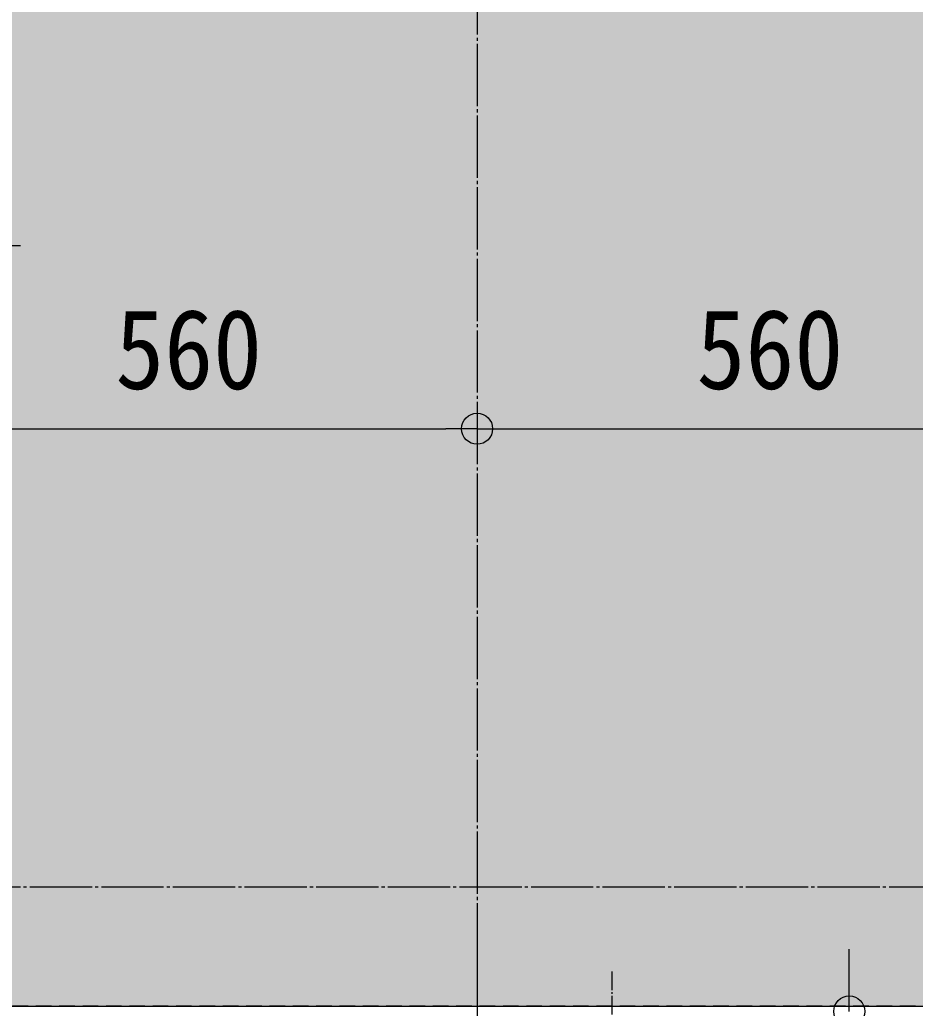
# Model space of a CAD drawing. Units: millimetres at full size, sheet at 1:30. Extents: x -17796 to 21385, y -23279 to 7734.
# Drawn here: x -9580 to -8718, y -5134 to -4182 of the extents above; entities that cross this region are included whole.
import ezdxf
from ezdxf.enums import TextEntityAlignment as Align

# ---------------------------------------------------------------- set-up
doc = ezdxf.new("R2010")
doc.units = ezdxf.units.MM
doc.header["$LTSCALE"] = 30
for name, pattern in [('USER4', [0.78, 0.6, -0.06, 0.06, -0.06]), ('USER7', [0.2, 0.1, -0.1]), ('USER8', [0.75, 0.5, -0.25]), ('USER9', [2.3, 2, -0.1, 0.1, -0.1])]:
    doc.linetypes.add(name, pattern=pattern)
for name, color, linetype, lineweight in [('0-1_(W)電灯', 253, 'Continuous', 18), ('0-E_遮音材', 254, 'Continuous', 18), ('1-0_掃き出しﾏｰｸ', 253, 'USER7', 18), ('1-C_鋼製建具', 253, 'USER8', 18), ('1-F_衛生陶器・住設', 2, 'USER9', 18), ('3-3_文字・断面記号・', 4, 'Continuous', 9), ('3-B_仕上線（タイル・', 7, 'Continuous', 18)]:
    doc.layers.add(name, color=color, linetype=linetype, lineweight=lineweight)
doc.styles.add('ＭＳ ゴシック', font='')
doc.styles.get('ＭＳ ゴシック').set_extended_font_data('MS Gothic')

msp = doc.modelspace()

# ---------------------------------------------------------------- linework, layer by layer
at = {"layer": '0-1_(W)電灯', "color": 171}
msp.add_line((-9609.72, -4399.53), (-9579.72, -4399.53), dxfattribs=at)
at = {"layer": '0-1_(W)電灯', "color": 6}
msp.add_line((-9139.72, -5037.58), (-9139.72, -5330.62), dxfattribs=at)
msp.add_line((-9139.72, -5037.58), (-9139.72, -5330.62), dxfattribs=at)
at = {"layer": '0-E_遮音材'}
for points in [[(-8639.72, -4967.58), (-9639.72, -4117.58), (-8639.72, -4117.58)], [(-8639.72, -4967.58), (-9639.72, -4967.58), (-9639.72, -4117.58)], [(-9684.72, -5062.58), (-8639.72, -4967.58), (-8594.72, -5062.58)], [(-9639.72, -4967.58), (-8639.72, -4967.58), (-9684.72, -5062.58)], [(-9709.72, -5132.58), (-8594.72, -5062.58), (-8569.72, -5132.58)], [(-9684.72, -5062.58), (-8594.72, -5062.58), (-9709.72, -5132.58)]]:
    msp.add_solid(points, dxfattribs=at)
at = {"layer": '1-0_掃き出しﾏｰｸ', "color": 7, "linetype": 'Continuous'}
msp.add_lwpolyline([(-9639.72, -4967.58), (-9684.72, -4967.58), (-9684.72, -5062.58), (-9724.72, -5072.58), (-9724.72, -5117.58), (-9709.72, -5132.58), (-8569.72, -5132.58), (-8554.72, -5117.58), (-8554.72, -5072.58), (-8594.72, -5062.58), (-8594.72, -4967.58), (-8639.72, -4967.58), (-8639.72, -4117.58), (-9639.72, -4117.58)], close=True, dxfattribs=at)
at = {"layer": '1-C_鋼製建具'}
for p, q in [((-16539.72, -5132.58), (-7839.72, -5132.58)), ((-7839.72, -5132.58), (-16539.72, -5132.58))]:
    msp.add_line(p, q, dxfattribs=at)
at = {"layer": '1-F_衛生陶器・住設'}
for p, q in [((-9139.72, 7041.73), (-9139.72, -7887.16)), ((-16539.72, -5017.58), (-7839.72, -5017.58))]:
    msp.add_line(p, q, dxfattribs=at)
at = {"layer": '3-3_文字・断面記号・', "color": 191, "lineweight": 18}
msp.add_line((-8781.07, -5107.58), (-8781.07, -5077.58), dxfattribs=at)
at = {"layer": '3-3_文字・断面記号・', "color": 143, "linetype": 'USER4', "lineweight": 18}
msp.add_line((-9009.72, -5099.07), (-9009.72, -6547.65), dxfattribs=at)
at = {"layer": '3-3_文字・断面記号・', "color": 7, "lineweight": 18}
msp.add_line((-8781.07, -5137.58), (-8781.07, -5107.58), dxfattribs=at)
msp.add_circle((-8781.07, -5137.58), 15, dxfattribs=at)
at = {"layer": '3-B_仕上線（タイル・', "color": 6}
for p, q in [((-9669.72, -4576.05), (-9169.72, -4576.05)), ((-9109.72, -4576.05), (-8609.72, -4576.05)), ((-9139.72, -4592.58), (-9139.72, -4593.55)), ((-9139.72, -4592.58), (-9139.72, -4593.55))]:
    msp.add_line(p, q, dxfattribs=at)
at = {"layer": '3-B_仕上線（タイル・'}
for q in [(-9169.72, -4576.05), (-9109.72, -4576.05)]:
    msp.add_line((-9139.72, -4576.05), q, dxfattribs=at)
msp.add_circle((-9139.72, -4576.05), 15, dxfattribs=at)
msp.add_circle((-9139.72, -4576.05), 15, dxfattribs=at)

# ---------------------------------------------------------------- texts
at = {"layer": '3-B_仕上線（タイル・', "color": 9, "style": 'ＭＳ ゴシック', "width": 0.9}
for p in [(-9488.3, -4560.85), (-8928.3, -4560.85)]:
    msp.add_text('560', height=76.98, dxfattribs=at).set_placement(p, align=Align.BOTTOM_LEFT)

doc.saveas('drawing.dxf')
